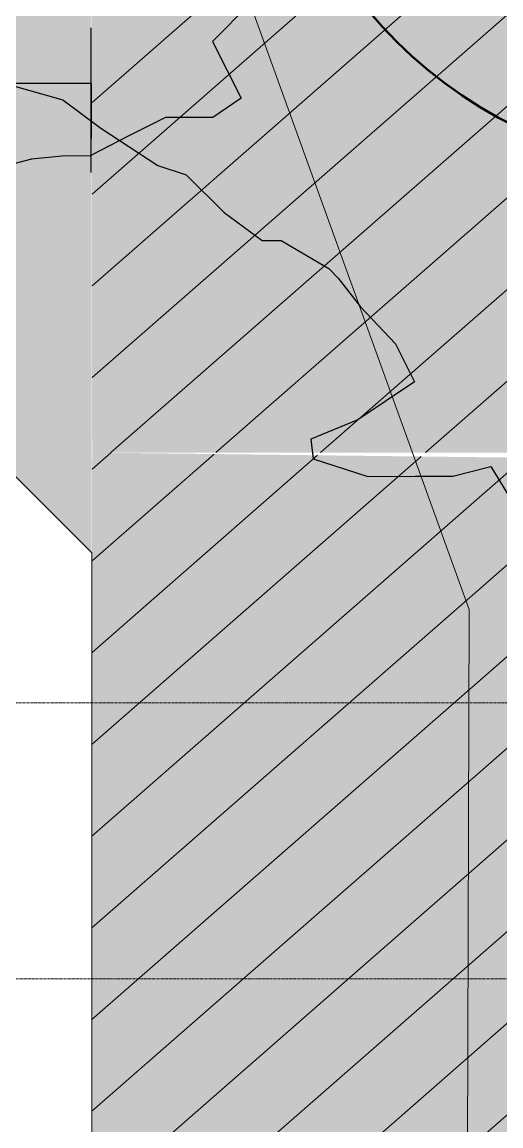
# Model space of a CAD drawing. Header units: inches. Extents: x 3268 to 7018, y 976 to 6708.
# Drawn here: x 6307.7 to 6411.7, y 4751.1 to 4991.1 of the extents above; entities that cross this region are included whole.
import ezdxf

# ---------------------------------------------------------------- set-up
doc = ezdxf.new("R2010")
doc.units = ezdxf.units.IN
doc.header["$MEASUREMENT"] = 0
doc.linetypes.add('Grid Line 1_2_', pattern=[0.8749999999999999, 0.4999999999999999, -0.125, 0.125, -0.125])
for name, color, linetype, lineweight in [('0-landscaping', 1, 'Continuous', 25), ('C-CURB-GUTR', 22, 'Continuous', 15), ('C-PRKG-MRKG', 130, 'Continuous', 25), ('L-DROPOFF STUDIES-2', 120, 'Continuous', 15), ('L-PVMT-ASPH', 140, 'Continuous', 15), ('L-PVMT-ASPH-HATC', 252, 'Continuous', 15), ('S-GRID', 1, 'Continuous', 9), ('S-GRID-IDEN', 1, 'Continuous', 50), ('site_dwg', 8, 'Continuous', 9)]:
    doc.layers.add(name, color=color, linetype=linetype, lineweight=lineweight)

# ---------------------------------------------------------------- blocks, each defined once
blk = doc.blocks.new('site_dwg_dec1-V213-Overall Retail Plan Opt 2')
at = {"layer": '0-landscaping', "color": 213, "flags": 128}
for points in [[(103.3102509482644, 69.85968468856161), (108.7069203667323, 61.4693198216687), (110.1102024863918, 54.76156640336421), (112.6675355198435, 45.21504708576548), (114.85111378232, 41.47197085978996), (115.3494772018798, 33.73399749442842), (116.7527309637932, 27.02626898528478), (118.8117289361139, 25.21769812396314), (121.2444816820731, 17.6056841782979), (121.3690619716994, 15.67117881218155), (121.0073555575195, 10.43992103847495), (121.2117095394328, 3.03402288856023), (119.6510466297108, -2.895354700621737), (109.8544485491455, -1.590498658255001), (102.8971445787733, 0.8704637032992649), (101.2580483883625, -1.482540039601645)], [(101.2580483883625, -1.482540039601645), (105.454477611374, -8.676055613000697), (110.6019441858456, -13.1974578570348), (114.7199401311533, -16.81459957960203), (119.7428547744378, -19.40152136095048), (118.3068144204985, -27.26535620114509), (111.9724258052716, -34.47684765728035), (113.1265473455255, -37.31559033633447), (111.6904930847208, -45.17949820201601), (107.5396966369093, -56.13399286589765), (101.3299305751182, -65.2799415705026), (96.82152914351876, -72.17721130925189)]]:
    blk.add_lwpolyline(points, dxfattribs=at)
blk = doc.blocks.new('site_dwg_dec1-V214-Overall Retail Plan Opt 2')
at = {"layer": '0-landscaping', "color": 213, "flags": 128}
blk.add_lwpolyline([(-10.1835256722764, -113.3337794553716), (-17.92108351260822, -113.8374461562212), (-20.26208483139606, -122.7315490584347), (-25.16034856125577, -122.0791094302308), (-30.30784349119812, -117.5576822782367), (-36.02233360214785, -115.9983575564091), (-42.16343954759946, -114.4442553805616), (-45.25193650464217, -111.7313990827841), (-48.85042896145557, -109.1643291017734), (-54.951848246395, -106.0219622391468), (-58.38620603193839, -103.8447490419183), (-67.52711661894834, -97.6406855335931), (-72.67458319323457, -93.11928329096723), (-80.53679194816458, -91.68846783457944), (-84.77933982746934, -86.13684565529717), (-90.95630538298035, -80.71115797022308), (-95.3235041758579, -73.22505363637707), (-97.63163436459915, -67.54749693596123), (-103.8086282820693, -62.12178435343764), (-107.8020155784869, -60.43917290733724), (-112.2763121870246, -51.05522918767405)], dxfattribs=at)
blk = doc.blocks.new('site_dwg-12440225-Overall Retail Plan Opt 2')
at = {"layer": 'L-PVMT-ASPH'}
h = blk.add_hatch(color=10, dxfattribs=at)
h.paths.add_polyline_path([(24339718.53346603, 9813972.144103346), (24339887.07449048, 9814212.502676906), (24339739.69633754, 9814315.845214311), (24339581.26135598, 9814089.899001546), (24339629.1144, 9814055.302799998), (24339635.9543549, 9814049.325785588), (24339642.46273531, 9814042.98933005), (24339648.62067784, 9814036.31179846), (24339654.41033481, 9814029.312544463), (24339659.81492591, 9814022.011854135), (24339664.81878693, 9814014.430887226), (24339669.40741505, 9814006.591615817), (24339681.30982938, 9813997.450047066), (24339693.47180215, 9813988.656744802), (24339705.88314632, 9813980.219074398)])
h.paths.add_polyline_path([(24341279.96674772, 9816613.018771717), (24341327.69337847, 9817194.358206697), (24341336.14719908, 9817314.060056796), (24341349.85919517, 9817475.559871858), (24341241.21047862, 9817484.093139127), (24341233.16564054, 9817364.342307739), (24341183.59218761, 9816619.779448591)])
h.paths.add_polyline_path([(24341241.21047862, 9817484.093139127), (24341354.39901932, 9817476.562142687), (24341362.3316544, 9817595.67930597), (24341359.93445173, 9817595.848605955), (24341379.27012009, 9817850.028833294), (24341381.53699151, 9817884.068378847), (24341268.28796358, 9817892.939708184)])
at = {"layer": 'L-PVMT-ASPH-HATC'}
blk.add_hatch(color=10, dxfattribs=at).paths.add_polyline_path([(24341239.66204623, 9817462.389096186), (24341270.5300822, 9817926.662489077), (24341161.8979347, 9817831.585105315), (24341144.5912537, 9817571.013654672)])
h = blk.add_hatch(dxfattribs=at)
h.set_pattern_fill('FP_248', color=53, style=0, pattern_type=2)
h.set_pattern_definition([(37.38599999999999, (24341233.166, 9817345.457), (-9.107725642244493, 11.91844510100215), [])])
h.paths.add_polyline_path([(24341279.96674772, 9816613.018771717), (24341327.69337847, 9817194.358206697), (24341336.14719908, 9817314.060056796), (24341349.85919517, 9817475.559871858), (24341241.21047862, 9817484.093139127), (24341233.16564054, 9817364.342307739), (24341183.59218761, 9816619.779448591)])
h.paths.add_polyline_path([(24341241.21047862, 9817484.093139127), (24341354.39901932, 9817476.562142687), (24341362.3316544, 9817595.67930597), (24341359.93445173, 9817595.848605955), (24341379.27012009, 9817850.028833294), (24341381.53699151, 9817884.068378847), (24341268.28796358, 9817892.939708184)])
at = {"layer": 'C-CURB-GUTR', "color": 53, "flags": 128}
blk.add_lwpolyline([(24341290.91755772, 9818234.03693194), (24341270.46093816, 9817926.60197239), (24341161.96707873, 9817831.645622002), (24341144.59125368, 9817571.013654312), (24341239.66204259, 9817462.389041374), (24341184.84824198, 9816638.058196282), (24341076.134844, 9816542.909701958), (24341040.272207, 9816003.943410328), (24341135.34959158, 9815895.311261427), (24341093.64338862, 9815268.524182511), (24340985.00939101, 9815173.445179485), (24340949.35079795, 9814637.545389948), (24341044.38327831, 9814528.964547042), (24341020.0715553, 9814163.592665464)], dxfattribs=at)
at = {"layer": 'C-PRKG-MRKG', "color": 213}
for p, q in [((24341245.56959806, 9817552.269795528), (24341247.16302647, 9817576.216840979)), ((24341144.5913691, 9817571.015388988), (24341246.36631227, 9817564.243318249)), ((24341245.00671044, 9817544.833966292), (24341246.60013885, 9817568.781011743))]:
    blk.add_line(p, q, dxfattribs=at)
at = {"layer": 'L-DROPOFF STUDIES-2', "color": 131, "flags": 128}
blk.add_lwpolyline([(24341101.9320885, 9814166.640184939), (24341109.54838987, 9814281.102759559), (24341014.96431977, 9814389.17126409), (24341198.68751569, 9817169.29961211), (24341308.09989649, 9817265.059874013), (24341320.6474603, 9817444.622004325), (24341237.59077942, 9817733.215844031)], dxfattribs=at)
at = {"xscale": 1.500000000000001, "yscale": 1.500000000000001, "zscale": 1.500000000000001, "rotation": 37.81158375857705}
for name, p in [('site_dwg_dec1-V214-Overall Retail Plan Opt 2', (24341189.78101238, 9817722.881935537)), ('site_dwg_dec1-V213-Overall Retail Plan Opt 2', (24341167.63717422, 9817388.222872963))]:
    blk.add_blockref(name, p, dxfattribs=at)
blk = doc.blocks.new('Grid - Grid Head - Circle-198325-Overall Retail Plan Opt 2')
at = {"layer": 'S-GRID-IDEN'}
blk.add_circle((0, 0), 0.2500000000000002, dxfattribs=at)

msp = doc.modelspace()

# ---------------------------------------------------------------- linework, layer by layer
at = {"layer": 'S-GRID', "linetype": 'Grid Line 1_2_'}
for p, q in [((4253.313821700696, 4843.148582565579), (6493.236018851911, 4843.148582565572)), ((6788.078166544347, 4783.148582565572), (4253.313821700696, 4783.148582565579))]:
    msp.add_line(p, q, dxfattribs=at)

# ---------------------------------------------------------------- block references
at = {"layer": 'S-GRID-IDEN', "xscale": 383.9999999999998, "yscale": 383.9999999999998, "zscale": 383.9999999999998, "rotation": 239}
msp.add_blockref('Grid - Grid Head - Circle-198325-Overall Retail Plan Opt 2', (6456.983337650957, 5054.741127475799), dxfattribs=at)
at = {"layer": 'site_dwg', "color": 53, "lineweight": 15, "rotation": 3.810000000000009}
msp.add_blockref('site_dwg-12440225-Overall Retail Plan Opt 2', (-23628768.691637, -11408316.78144797), dxfattribs=at)

doc.saveas('drawing.dxf')
